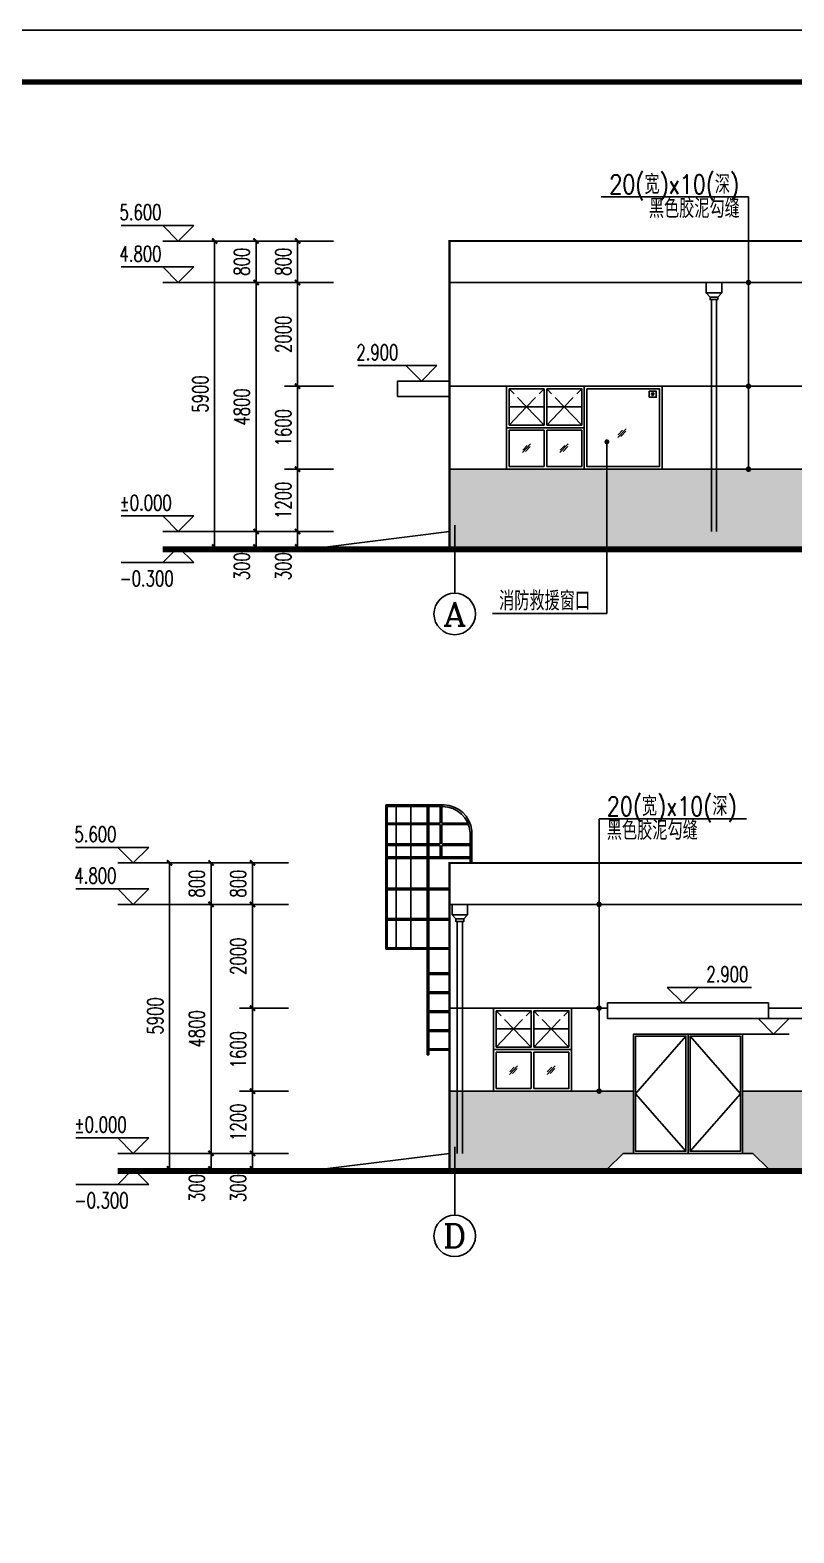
# Model space of a CAD drawing. Extents: x 4924227 to 5052693, y -485691 to -238224.
# Drawn here: x 5000317 to 5015049, y -455267 to -426291 of the extents above; entities that cross this region are included whole.
import ezdxf
from ezdxf.enums import TextEntityAlignment as Align

# ---------------------------------------------------------------- set-up
doc = ezdxf.new("R2010")
doc.units = 0
doc.header["$LTSCALE"] = 1000
doc.header["$MEASUREMENT"] = 0
doc.linetypes.add('DASH', pattern=[0.35, 0.25, -0.1])
doc.layers.get('0').update_dxf_attribs({"linetype": 'CONTINUOUS'})
doc.layers.get('Defpoints').update_dxf_attribs({"linetype": 'CONTINUOUS'})
doc.layers.add('_0', color=7, linetype='CONTINUOUS', lineweight=25)
for name, color, linetype in [('AXIS', 3, 'CONTINUOUS'), ('AXIS_TEXT', 7, 'CONTINUOUS'), ('DIM_ELEV', 3, 'CONTINUOUS'), ('DIM_LEAD', 3, 'CONTINUOUS'), ('E_STRM', 7, 'CONTINUOUS'), ('E_WINDOW', 4, 'CONTINUOUS'), ('PUB_DIM', 3, 'CONTINUOUS'), ('PUB_TEXT', 7, 'CONTINUOUS'), ('PUB_TITLE', 4, 'CONTINUOUS'), ('WINDOW', 4, 'CONTINUOUS'), ('填充', 251, 'CONTINUOUS')]:
    doc.layers.add(name, color=color, linetype=linetype)
doc.styles.add('_HZTXT', font='txt.shx', dxfattribs={"width": 0.8, "bigfont": 'HZTXT.shx'})
doc.styles.add('_TCH_AXIS', font='COMPLEX', dxfattribs={"bigfont": 'GBCBIG'})
doc.styles.add('_TCH_DIM', font='SIMPLEX', dxfattribs={"bigfont": 'GBCBIG'})
doc.styles.add('_TCH_DIM_T3', font='SIMPLEX', dxfattribs={"width": 0.705882, "bigfont": 'GBCBIG'})
doc.dimstyles.new('_TCH_ARCH&&100', dxfattribs={"dimtxt": 297.5, "dimasz": 100, "dimexe": 250, "dimexo": 300, "dimgap": 126.25, "dimtad": 1, "dimdec": 0, "dimzin": 0, "dimdsep": 46, "dimtxsty": '_TCH_DIM_T3', "dimblk": 'ARCHTICK', "dimcen": 0.09, "dimclrt": 7, "dimazin": 2, "dimtfac": 1, "dimtdec": 0, "dimtix": 1, "dimtmove": 2, "dimatfit": 3, "dimfxl": 0, "dimtolj": 1, "dimtzin": 0, "dimarcsym": 0})

# ---------------------------------------------------------------- blocks, each defined once
blk = doc.blocks.new('_ArchTick')
at = {"color": 0, "linetype": 'ByBlock', "const_width": 0.4}
blk.add_lwpolyline([(-0.5, -0.5), (0.5, 0.5)], dxfattribs=at)
blk = doc.blocks.new('*D162')
at = {"layer": 'Defpoints', "color": 0}
for p in [(5004607, -447948), (5005600, -447948), (5005600, -448248)]:
    blk.add_point(p, dxfattribs=at)
at = {"layer": 'PUB_DIM', "color": 0, "lineweight": -2}
for p, q in [((5005300, -447948), (5004357, -447948)), ((5004607, -448248), (5004607, -447948)), ((5005300, -448248), (5004357, -448248))]:
    blk.add_line(p, q, dxfattribs=at)
at = {"layer": 'PUB_DIM', "color": 0, "lineweight": -2, "xscale": 100, "yscale": 100, "zscale": 100}
for p, rotation in [((5004607, -447948), 90), ((5004607, -448248), 270)]:
    blk.add_blockref('_ArchTick', p, dxfattribs=dict(at, rotation=rotation))
at = {"layer": 'PUB_DIM', "color": 7, "insert": (5004332, -448618), "char_height": 297.5, "attachment_point": 5, "rotation": 90, "style": '_TCH_DIM_T3'}
blk.add_mtext('\\A1;300', dxfattribs=at)
blk = doc.blocks.new('*D163')
at = {"layer": 'Defpoints', "color": 0}
for p in [(5004607, -446748), (5005600, -446748), (5005600, -447948)]:
    blk.add_point(p, dxfattribs=at)
at = {"layer": 'PUB_DIM', "color": 0, "lineweight": -2}
for p, q in [((5005300, -446748), (5004357, -446748)), ((5004607, -447948), (5004607, -446748)), ((5005300, -447948), (5004357, -447948))]:
    blk.add_line(p, q, dxfattribs=at)
at = {"layer": 'PUB_DIM', "color": 0, "lineweight": -2, "xscale": 100, "yscale": 100, "zscale": 100}
for p, rotation in [((5004607, -446748), 90), ((5004607, -447948), 270)]:
    blk.add_blockref('_ArchTick', p, dxfattribs=dict(at, rotation=rotation))
at = {"layer": 'PUB_DIM', "color": 7, "insert": (5004332, -447348), "char_height": 297.5, "attachment_point": 5, "rotation": 90, "style": '_TCH_DIM_T3'}
blk.add_mtext('\\A1;1200', dxfattribs=at)
blk = doc.blocks.new('*D164')
at = {"layer": 'Defpoints', "color": 0}
for p in [(5004607, -445148), (5005600, -445148), (5005600, -446748)]:
    blk.add_point(p, dxfattribs=at)
at = {"layer": 'PUB_DIM', "color": 0, "lineweight": -2}
for p, q in [((5005300, -445148), (5004357, -445148)), ((5004607, -446748), (5004607, -445148)), ((5005300, -446748), (5004357, -446748))]:
    blk.add_line(p, q, dxfattribs=at)
at = {"layer": 'PUB_DIM', "color": 0, "lineweight": -2, "xscale": 100, "yscale": 100, "zscale": 100}
for p, rotation in [((5004607, -445148), 90), ((5004607, -446748), 270)]:
    blk.add_blockref('_ArchTick', p, dxfattribs=dict(at, rotation=rotation))
at = {"layer": 'PUB_DIM', "color": 7, "insert": (5004332, -445948), "char_height": 297.5, "attachment_point": 5, "rotation": 90, "style": '_TCH_DIM_T3'}
blk.add_mtext('\\A1;1600', dxfattribs=at)
blk = doc.blocks.new('*D165')
at = {"layer": 'Defpoints', "color": 0}
for p in [(5004607, -443148), (5005600, -443148), (5005600, -445148)]:
    blk.add_point(p, dxfattribs=at)
at = {"layer": 'PUB_DIM', "color": 0, "lineweight": -2}
for p, q in [((5005300, -443148), (5004357, -443148)), ((5004607, -445148), (5004607, -443148)), ((5005300, -445148), (5004357, -445148))]:
    blk.add_line(p, q, dxfattribs=at)
at = {"layer": 'PUB_DIM', "color": 0, "lineweight": -2, "xscale": 100, "yscale": 100, "zscale": 100}
for p, rotation in [((5004607, -443148), 90), ((5004607, -445148), 270)]:
    blk.add_blockref('_ArchTick', p, dxfattribs=dict(at, rotation=rotation))
at = {"layer": 'PUB_DIM', "color": 7, "insert": (5004332, -444148), "char_height": 297.5, "attachment_point": 5, "rotation": 90, "style": '_TCH_DIM_T3'}
blk.add_mtext('\\A1;2000', dxfattribs=at)
blk = doc.blocks.new('*D166')
at = {"layer": 'Defpoints', "color": 0}
for p in [(5004607, -442348), (5005600, -442348), (5005600, -443148)]:
    blk.add_point(p, dxfattribs=at)
at = {"layer": 'PUB_DIM', "color": 0, "lineweight": -2}
for p, q in [((5005300, -442348), (5004357, -442348)), ((5004607, -443148), (5004607, -442348)), ((5005300, -443148), (5004357, -443148))]:
    blk.add_line(p, q, dxfattribs=at)
at = {"layer": 'PUB_DIM', "color": 0, "lineweight": -2, "xscale": 100, "yscale": 100, "zscale": 100}
for p, rotation in [((5004607, -442348), 90), ((5004607, -443148), 270)]:
    blk.add_blockref('_ArchTick', p, dxfattribs=dict(at, rotation=rotation))
at = {"layer": 'PUB_DIM', "color": 7, "insert": (5004332, -442748), "char_height": 297.5, "attachment_point": 5, "rotation": 90, "style": '_TCH_DIM_T3'}
blk.add_mtext('\\A1;800', dxfattribs=at)
blk = doc.blocks.new('*D172')
at = {"layer": 'Defpoints', "color": 0}
for p in [(5005476, -435958), (5006470, -435958), (5006470, -436258)]:
    blk.add_point(p, dxfattribs=at)
at = {"layer": 'PUB_DIM', "color": 0, "lineweight": -2}
for p, q in [((5006170, -435958), (5005226, -435958)), ((5005476, -436258), (5005476, -435958)), ((5006170, -436258), (5005226, -436258))]:
    blk.add_line(p, q, dxfattribs=at)
at = {"layer": 'PUB_DIM', "color": 0, "lineweight": -2, "xscale": 100, "yscale": 100, "zscale": 100}
for p, rotation in [((5005476, -435958), 90), ((5005476, -436258), 270)]:
    blk.add_blockref('_ArchTick', p, dxfattribs=dict(at, rotation=rotation))
at = {"layer": 'PUB_DIM', "color": 7, "insert": (5005201, -436628), "char_height": 297.5, "attachment_point": 5, "rotation": 90, "style": '_TCH_DIM_T3'}
blk.add_mtext('\\A1;300', dxfattribs=at)
blk = doc.blocks.new('*D173')
at = {"layer": 'Defpoints', "color": 0}
for p in [(5005476, -434758), (5006470, -434758), (5006470, -435958)]:
    blk.add_point(p, dxfattribs=at)
at = {"layer": 'PUB_DIM', "color": 0, "lineweight": -2}
for p, q in [((5006170, -434758), (5005226, -434758)), ((5005476, -435958), (5005476, -434758)), ((5006170, -435958), (5005226, -435958))]:
    blk.add_line(p, q, dxfattribs=at)
at = {"layer": 'PUB_DIM', "color": 0, "lineweight": -2, "xscale": 100, "yscale": 100, "zscale": 100}
for p, rotation in [((5005476, -434758), 90), ((5005476, -435958), 270)]:
    blk.add_blockref('_ArchTick', p, dxfattribs=dict(at, rotation=rotation))
at = {"layer": 'PUB_DIM', "color": 7, "insert": (5005201, -435358), "char_height": 297.5, "attachment_point": 5, "rotation": 90, "style": '_TCH_DIM_T3'}
blk.add_mtext('\\A1;1200', dxfattribs=at)
blk = doc.blocks.new('*D174')
at = {"layer": 'Defpoints', "color": 0}
for p in [(5005476, -433158), (5006470, -433158), (5006470, -434758)]:
    blk.add_point(p, dxfattribs=at)
at = {"layer": 'PUB_DIM', "color": 0, "lineweight": -2}
for p, q in [((5006170, -433158), (5005226, -433158)), ((5005476, -434758), (5005476, -433158)), ((5006170, -434758), (5005226, -434758))]:
    blk.add_line(p, q, dxfattribs=at)
at = {"layer": 'PUB_DIM', "color": 0, "lineweight": -2, "xscale": 100, "yscale": 100, "zscale": 100}
for p, rotation in [((5005476, -433158), 90), ((5005476, -434758), 270)]:
    blk.add_blockref('_ArchTick', p, dxfattribs=dict(at, rotation=rotation))
at = {"layer": 'PUB_DIM', "color": 7, "insert": (5005201, -433958), "char_height": 297.5, "attachment_point": 5, "rotation": 90, "style": '_TCH_DIM_T3'}
blk.add_mtext('\\A1;1600', dxfattribs=at)
blk = doc.blocks.new('*D175')
at = {"layer": 'Defpoints', "color": 0}
for p in [(5005476, -431158), (5006470, -431158), (5006470, -433158)]:
    blk.add_point(p, dxfattribs=at)
at = {"layer": 'PUB_DIM', "color": 0, "lineweight": -2}
for p, q in [((5006170, -431158), (5005226, -431158)), ((5005476, -433158), (5005476, -431158)), ((5006170, -433158), (5005226, -433158))]:
    blk.add_line(p, q, dxfattribs=at)
at = {"layer": 'PUB_DIM', "color": 0, "lineweight": -2, "xscale": 100, "yscale": 100, "zscale": 100}
for p, rotation in [((5005476, -431158), 90), ((5005476, -433158), 270)]:
    blk.add_blockref('_ArchTick', p, dxfattribs=dict(at, rotation=rotation))
at = {"layer": 'PUB_DIM', "color": 7, "insert": (5005201, -432158), "char_height": 297.5, "attachment_point": 5, "rotation": 90, "style": '_TCH_DIM_T3'}
blk.add_mtext('\\A1;2000', dxfattribs=at)
blk = doc.blocks.new('*D176')
at = {"layer": 'Defpoints', "color": 0}
for p in [(5005476, -430358), (5006470, -430358), (5006470, -431158)]:
    blk.add_point(p, dxfattribs=at)
at = {"layer": 'PUB_DIM', "color": 0, "lineweight": -2}
for p, q in [((5006170, -430358), (5005226, -430358)), ((5005476, -431158), (5005476, -430358)), ((5006170, -431158), (5005226, -431158))]:
    blk.add_line(p, q, dxfattribs=at)
at = {"layer": 'PUB_DIM', "color": 0, "lineweight": -2, "xscale": 100, "yscale": 100, "zscale": 100}
for p, rotation in [((5005476, -430358), 90), ((5005476, -431158), 270)]:
    blk.add_blockref('_ArchTick', p, dxfattribs=dict(at, rotation=rotation))
at = {"layer": 'PUB_DIM', "color": 7, "insert": (5005201, -430758), "char_height": 297.5, "attachment_point": 5, "rotation": 90, "style": '_TCH_DIM_T3'}
blk.add_mtext('\\A1;800', dxfattribs=at)
blk = doc.blocks.new('*D201')
at = {"layer": 'Defpoints', "color": 0}
for p in [(5003007, -442348), (5005600, -442348), (5005600, -448248)]:
    blk.add_point(p, dxfattribs=at)
at = {"layer": 'PUB_DIM', "color": 0, "lineweight": -2}
for p, q in [((5005300, -442348), (5002757, -442348)), ((5003007, -448248), (5003007, -442348)), ((5005300, -448248), (5002757, -448248))]:
    blk.add_line(p, q, dxfattribs=at)
at = {"layer": 'PUB_DIM', "color": 0, "lineweight": -2, "xscale": 100, "yscale": 100, "zscale": 100}
for p, rotation in [((5003007, -442348), 90), ((5003007, -448248), 270)]:
    blk.add_blockref('_ArchTick', p, dxfattribs=dict(at, rotation=rotation))
at = {"layer": 'PUB_DIM', "color": 7, "insert": (5002732, -445298), "char_height": 297.5, "attachment_point": 5, "rotation": 90, "style": '_TCH_DIM_T3'}
blk.add_mtext('\\A1;5900', dxfattribs=at)
blk = doc.blocks.new('*D202')
at = {"layer": 'Defpoints', "color": 0}
for p in [(5003807, -447948), (5005600, -447948), (5005600, -448248)]:
    blk.add_point(p, dxfattribs=at)
at = {"layer": 'PUB_DIM', "color": 0, "lineweight": -2}
for p, q in [((5005300, -447948), (5003557, -447948)), ((5003807, -448248), (5003807, -447948)), ((5005300, -448248), (5003557, -448248))]:
    blk.add_line(p, q, dxfattribs=at)
at = {"layer": 'PUB_DIM', "color": 0, "lineweight": -2, "xscale": 100, "yscale": 100, "zscale": 100}
for p, rotation in [((5003807, -447948), 90), ((5003807, -448248), 270)]:
    blk.add_blockref('_ArchTick', p, dxfattribs=dict(at, rotation=rotation))
at = {"layer": 'PUB_DIM', "color": 7, "insert": (5003532, -448618), "char_height": 297.5, "attachment_point": 5, "rotation": 90, "style": '_TCH_DIM_T3'}
blk.add_mtext('\\A1;300', dxfattribs=at)
blk = doc.blocks.new('*D203')
at = {"layer": 'Defpoints', "color": 0}
for p in [(5003807, -443148), (5005600, -443148), (5005600, -447948)]:
    blk.add_point(p, dxfattribs=at)
at = {"layer": 'PUB_DIM', "color": 0, "lineweight": -2}
for p, q in [((5005300, -443148), (5003557, -443148)), ((5003807, -447948), (5003807, -443148)), ((5005300, -447948), (5003557, -447948))]:
    blk.add_line(p, q, dxfattribs=at)
at = {"layer": 'PUB_DIM', "color": 0, "lineweight": -2, "xscale": 100, "yscale": 100, "zscale": 100}
for p, rotation in [((5003807, -443148), 90), ((5003807, -447948), 270)]:
    blk.add_blockref('_ArchTick', p, dxfattribs=dict(at, rotation=rotation))
at = {"layer": 'PUB_DIM', "color": 7, "insert": (5003532, -445548), "char_height": 297.5, "attachment_point": 5, "rotation": 90, "style": '_TCH_DIM_T3'}
blk.add_mtext('\\A1;4800', dxfattribs=at)
blk = doc.blocks.new('*D204')
at = {"layer": 'Defpoints', "color": 0}
for p in [(5003807, -442348), (5005600, -442348), (5005600, -443148)]:
    blk.add_point(p, dxfattribs=at)
at = {"layer": 'PUB_DIM', "color": 0, "lineweight": -2}
for p, q in [((5005300, -442348), (5003557, -442348)), ((5003807, -443148), (5003807, -442348)), ((5005300, -443148), (5003557, -443148))]:
    blk.add_line(p, q, dxfattribs=at)
at = {"layer": 'PUB_DIM', "color": 0, "lineweight": -2, "xscale": 100, "yscale": 100, "zscale": 100}
for p, rotation in [((5003807, -442348), 90), ((5003807, -443148), 270)]:
    blk.add_blockref('_ArchTick', p, dxfattribs=dict(at, rotation=rotation))
at = {"layer": 'PUB_DIM', "color": 7, "insert": (5003532, -442748), "char_height": 297.5, "attachment_point": 5, "rotation": 90, "style": '_TCH_DIM_T3'}
blk.add_mtext('\\A1;800', dxfattribs=at)
blk = doc.blocks.new('*D205')
at = {"layer": 'Defpoints', "color": 0}
for p in [(5003876, -430358), (5006470, -430358), (5006470, -436258)]:
    blk.add_point(p, dxfattribs=at)
at = {"layer": 'PUB_DIM', "color": 0, "lineweight": -2}
for p, q in [((5006170, -430358), (5003626, -430358)), ((5003876, -436258), (5003876, -430358)), ((5006170, -436258), (5003626, -436258))]:
    blk.add_line(p, q, dxfattribs=at)
at = {"layer": 'PUB_DIM', "color": 0, "lineweight": -2, "xscale": 100, "yscale": 100, "zscale": 100}
for p, rotation in [((5003876, -430358), 90), ((5003876, -436258), 270)]:
    blk.add_blockref('_ArchTick', p, dxfattribs=dict(at, rotation=rotation))
at = {"layer": 'PUB_DIM', "color": 7, "insert": (5003601, -433308), "char_height": 297.5, "attachment_point": 5, "rotation": 90, "style": '_TCH_DIM_T3'}
blk.add_mtext('\\A1;5900', dxfattribs=at)
blk = doc.blocks.new('*D206')
at = {"layer": 'Defpoints', "color": 0}
for p in [(5004676, -435958), (5006470, -435958), (5006470, -436258)]:
    blk.add_point(p, dxfattribs=at)
at = {"layer": 'PUB_DIM', "color": 0, "lineweight": -2}
for p, q in [((5006170, -435958), (5004426, -435958)), ((5004676, -436258), (5004676, -435958)), ((5006170, -436258), (5004426, -436258))]:
    blk.add_line(p, q, dxfattribs=at)
at = {"layer": 'PUB_DIM', "color": 0, "lineweight": -2, "xscale": 100, "yscale": 100, "zscale": 100}
for p, rotation in [((5004676, -435958), 90), ((5004676, -436258), 270)]:
    blk.add_blockref('_ArchTick', p, dxfattribs=dict(at, rotation=rotation))
at = {"layer": 'PUB_DIM', "color": 7, "insert": (5004401, -436628), "char_height": 297.5, "attachment_point": 5, "rotation": 90, "style": '_TCH_DIM_T3'}
blk.add_mtext('\\A1;300', dxfattribs=at)
blk = doc.blocks.new('*D207')
at = {"layer": 'Defpoints', "color": 0}
for p in [(5004676, -431158), (5006470, -431158), (5006470, -435958)]:
    blk.add_point(p, dxfattribs=at)
at = {"layer": 'PUB_DIM', "color": 0, "lineweight": -2}
for p, q in [((5006170, -431158), (5004426, -431158)), ((5004676, -435958), (5004676, -431158)), ((5006170, -435958), (5004426, -435958))]:
    blk.add_line(p, q, dxfattribs=at)
at = {"layer": 'PUB_DIM', "color": 0, "lineweight": -2, "xscale": 100, "yscale": 100, "zscale": 100}
for p, rotation in [((5004676, -431158), 90), ((5004676, -435958), 270)]:
    blk.add_blockref('_ArchTick', p, dxfattribs=dict(at, rotation=rotation))
at = {"layer": 'PUB_DIM', "color": 7, "insert": (5004401, -433558), "char_height": 297.5, "attachment_point": 5, "rotation": 90, "style": '_TCH_DIM_T3'}
blk.add_mtext('\\A1;4800', dxfattribs=at)
blk = doc.blocks.new('*D208')
at = {"layer": 'Defpoints', "color": 0}
for p in [(5004676, -430358), (5006470, -430358), (5006470, -431158)]:
    blk.add_point(p, dxfattribs=at)
at = {"layer": 'PUB_DIM', "color": 0, "lineweight": -2}
for p, q in [((5006170, -430358), (5004426, -430358)), ((5004676, -431158), (5004676, -430358)), ((5006170, -431158), (5004426, -431158))]:
    blk.add_line(p, q, dxfattribs=at)
at = {"layer": 'PUB_DIM', "color": 0, "lineweight": -2, "xscale": 100, "yscale": 100, "zscale": 100}
for p, rotation in [((5004676, -430358), 90), ((5004676, -431158), 270)]:
    blk.add_blockref('_ArchTick', p, dxfattribs=dict(at, rotation=rotation))
at = {"layer": 'PUB_DIM', "color": 7, "insert": (5004401, -430758), "char_height": 297.5, "attachment_point": 5, "rotation": 90, "style": '_TCH_DIM_T3'}
blk.add_mtext('\\A1;800', dxfattribs=at)
blk = doc.blocks.new('_RAINH')
blk.add_lwpolyline([(-150, 0), (-150, -200), (150, -200), (150, 0)], close=True)
for points in [[(-150, -200), (-75, -280), (75, -280), (150, -200)], [(-75, -280), (-75, -330), (75, -330), (75, -280)]]:
    blk.add_lwpolyline(points)

msp = doc.modelspace()

# ---------------------------------------------------------------- hatches: boundary and pattern name
at = {"layer": 'WINDOW'}
h = msp.add_hatch(color=256, dxfattribs=at)
edge = h.paths.add_edge_path()
edge.add_arc((5012325.4, -433308.3), 25.1, 0, 360)
at = {"layer": '填充'}
h = msp.add_hatch(dxfattribs=at)
h.set_pattern_fill('AR-B816C', color=256, scale=200)
h.set_pattern_definition([(0, (-5759599.73, 300775.8), (245.692378, 245.692378), [479.867928, -11.51682]), (0, (-5759845.42, 300787.3), (245.692378, 245.692378), [479.867928, -11.51682]), (90, (-5759599.73, 300775.8), (-245.692378, 245.692378), [-257.20918, 234.175548]), (90, (-5759611.24, 300775.8), (-245.692378, 245.692378), [-257.20918, 234.175548])])
edge = h.paths.add_edge_path()
edge.add_line((5030606, -434758), (5027506, -434758))
edge.add_line((5027506, -434758), (5027506, -434758))
edge.add_line((5027506, -434758), (5026006, -434758))
edge.add_line((5026006, -434758), (5019006, -434758))
edge.add_line((5019006, -434758), (5019006, -434758))
edge.add_line((5019006, -434758), (5017506, -434758))
edge.add_line((5017506, -434758), (5016006, -434758))
edge.add_line((5016006, -434758), (5014200.1, -434758))
edge.add_arc((5014173.3, -434758), 26.8, -179.99948, 0.00052, ccw=False)
edge.add_line((5014146.5, -434758), (5012506, -434758))
edge.add_line((5012506, -434758), (5012506, -434758))
edge.add_line((5012506, -434758), (5011006, -434758))
edge.add_line((5011006, -434758), (5009506, -434758))
edge.add_line((5009506, -434758), (5008406, -434758))
edge.add_line((5008406, -434758), (5008406, -436258))
edge.add_line((5008406, -436258), (5030606, -436258))
edge.add_line((5030606, -436258), (5030606, -434758))
h = msp.add_hatch(dxfattribs=at)
h.set_pattern_fill('AR-B816C', color=256, scale=200)
h.set_pattern_definition([(180, (15798611.78, 288785.55), (-245.692378, 245.692378), [479.867928, -11.51682]), (180, (15798857.47, 288797.06), (-245.692378, 245.692378), [479.867928, -11.51682]), (90, (15798611.78, 288785.55), (245.692378, 245.692378), [-257.20918, 234.175548]), (90, (15798623.3, 288785.55), (245.692378, 245.692378), [-257.20918, 234.175548])])
h.paths.add_polyline_path([(5011756, -447948.3), (5011956, -447948.3), (5011956, -446748.3), (5011506, -446748.3), (5011506, -446748.3), (5008406, -446748.3), (5008406, -448248.3), (5011456, -448248.3)])
h.paths.add_polyline_path([(5020456, -447948.3), (5020456, -446748.3), (5020006, -446748.3), (5020006, -446748.3), (5014056, -446748.3), (5014056, -447948.3), (5014256, -447948.3), (5014556, -448248.3), (5019956, -448248.3), (5020256, -447948.3)])
h.paths.add_polyline_path([(5026756, -446748.3), (5026756, -447948.3), (5026956, -447948.3), (5027256, -448248.3), (5030606, -448248.3), (5030606, -446748.3), (5029506, -446748.3), (5028006, -446748.3)])
edge = h.paths.add_edge_path()
edge.add_line((5025756, -447948.3), (5025756, -446748.3))
edge.add_line((5025756, -446748.3), (5026506, -446748.3))
edge.add_line((5026506, -446748.3), (5026506, -446748.3))
edge.add_line((5026506, -446748.3), (5024865.6, -446748.3))
edge.add_arc((5024838.8, -446748.3), 26.8, 179.99948, 359.99948, ccw=False)
edge.add_line((5024812, -446748.3), (5023006, -446748.3))
edge.add_line((5023006, -446748.3), (5022556, -446748.3))
edge.add_line((5022556, -446748.3), (5022556, -447948.3))
edge.add_line((5022556, -447948.3), (5022756, -447948.3))
edge.add_line((5022756, -447948.3), (5023056, -448248.3))
edge.add_line((5023056, -448248.3), (5025256, -448248.3))
edge.add_line((5025256, -448248.3), (5025556, -447948.3))
edge.add_line((5025556, -447948.3), (5025756, -447948.3))

# ---------------------------------------------------------------- linework, layer by layer
for p, q in [((5013456, -435958), (5013456, -431487.8)), ((5013581, -431487.8), (5013556, -431487.8)), ((5013556, -431487.8), (5013556, -435958)), ((5008556, -447948.3), (5008556, -443478.1)), ((5008681, -443478.1), (5008656, -443478.1)), ((5008656, -443478.1), (5008656, -447948.3))]:
    msp.add_line(p, q)
at = {"color": 8}
for p, q in [((5007176.1, -441230.3), (5008300.2, -441230.3)), ((5007176.1, -444014.5), (5007176.1, -441230.3)), ((5007206.1, -443984.5), (5007206.1, -441230.3)), ((5007206.1, -441260.3), (5008270.2, -441260.3)), ((5007376.5, -443984.5), (5007376.5, -441230.3)), ((5007657.7, -443984.5), (5007657.7, -441230.3)), ((5007976.1, -441260.3), (5007976.1, -446048.3)), ((5008006.1, -441260.3), (5008006.1, -446048.3)), ((5008227, -441578.9), (5008227, -441260.3)), ((5008257, -441578.9), (5008257, -441260.3)), ((5007976.1, -441578.9), (5007206.1, -441578.9)), ((5008227, -441578.9), (5008006.1, -441578.9)), ((5008758.8, -441578.9), (5008257, -441578.9)), ((5007976.1, -441608.9), (5007206.1, -441608.9)), ((5008227, -441608.9), (5008006.1, -441608.9)), ((5008227, -441983.2), (5008227, -441608.9)), ((5008771.4, -441608.9), (5008257, -441608.9)), ((5008257, -441983.2), (5008257, -441608.9)), ((5008806.1, -442348.1), (5008806.1, -441760.3)), ((5008836.1, -442348.1), (5008836.1, -441730.3)), ((5007976.1, -441983.2), (5007206.1, -441983.2)), ((5007976.1, -442013.2), (5007206.1, -442013.2)), ((5008227, -441983.2), (5008006.1, -441983.2)), ((5008227, -442013.2), (5008006.1, -442013.2)), ((5008227, -442230.3), (5008227, -442013.2)), ((5008806.1, -441983.2), (5008257, -441983.2)), ((5008806.1, -442013.2), (5008257, -442013.2)), ((5008257, -442230.3), (5008257, -442013.2)), ((5007206.1, -442230.3), (5007976.1, -442230.3)), ((5007206.1, -442260.3), (5007976.1, -442260.3)), ((5008006.1, -442230.3), (5008806.1, -442230.3)), ((5008006.1, -442260.3), (5008806.1, -442260.3)), ((5007206.1, -442836.3), (5007976.1, -442836.3)), ((5007206.1, -442866.3), (5007976.1, -442866.3)), ((5008006.1, -442836.3), (5008406, -442836.3)), ((5008006.1, -442866.3), (5008406, -442866.3)), ((5007206.1, -443420.2), (5007976.1, -443420.2)), ((5007206.1, -443450.2), (5007976.1, -443450.2)), ((5008006.1, -443420.2), (5008406, -443420.2)), ((5008006.1, -443450.2), (5008406, -443450.2)), ((5007176.1, -444014.5), (5008406, -444014.5)), ((5007206.1, -443984.5), (5008406, -443984.5)), ((5008406, -444468.4), (5008006.1, -444468.4)), ((5008006.1, -444498.4), (5008406, -444498.4)), ((5008406, -444834.2), (5008006.1, -444834.2)), ((5008006.1, -444864.2), (5008406, -444864.2)), ((5008406, -445200), (5008006.1, -445200)), ((5008006.1, -445230), (5008406, -445230)), ((5008406, -445565.7), (5008006.1, -445565.7)), ((5008006.1, -445595.7), (5008406, -445595.7)), ((5008406, -445931.5), (5008006.1, -445931.5)), ((5007976.1, -446048.3), (5008006.1, -446048.3)), ((5008006.1, -445961.5), (5008406, -445961.5))]:
    msp.add_line(p, q, dxfattribs=at)
for centre in [(5008263.1, -441805), (5008293.1, -441775)]:
    msp.add_arc(centre, 544.8, 4.7132, 89.26058, dxfattribs=at)
at = {"layer": '_0', "color": 0}
for p, q in [((5006006, -436258), (5008406, -435958)), ((5002876.3, -436258), (5037005.5, -436258)), ((5006006, -448248.3), (5008406, -447948.3)), ((5036135.7, -448248.3), (5002006.5, -448248.3))]:
    msp.add_line(p, q, dxfattribs=at)
for points, const_width in [([(5008406, -436258), (5008406, -430357.8), (5030606, -430357.8), (5030606, -436258), (5030606, -436258)], 40), ([(5002876.3, -436308), (5037005.5, -436308)], 100), ([(5030606, -448248.3), (5030606, -442348.1), (5008406, -442348.1), (5008406, -448248.3), (5008406, -448248.3)], 40), ([(5036135.7, -448298.3), (5002006.5, -448298.3)], 100)]:
    msp.add_lwpolyline(points, dxfattribs=dict(at, const_width=const_width))
for points in [[(5008406, -433358), (5007406, -433358), (5007406, -433058), (5008406, -433058)], [(5011456, -448248.3), (5011756, -447948.3), (5014256, -447948.3), (5014556, -448248.3)]]:
    msp.add_lwpolyline(points, dxfattribs=at)
msp.add_lwpolyline([(5011456, -445048.3), (5014556, -445048.3), (5014556, -445348.3), (5011456, -445348.3)], close=True, dxfattribs=at)
at = {"layer": 'AXIS'}
for p, q in [((5011330.6, -429509.1), (5014173.3, -429509.1)), ((5014173.3, -429509.1), (5014173.3, -434758)), ((5011442, -434230.4), (5011442, -437539.3)), ((5008506, -435834), (5008506, -437148.9)), ((5011442, -437539.3), (5009237.4, -437539.3)), ((5014133.2, -441499.3), (5011290.5, -441499.3)), ((5011290.5, -441499.3), (5011290.5, -446748.3)), ((5008506, -447824.2), (5008506, -449139.2))]:
    msp.add_line(p, q, dxfattribs=at)
for centre in [(5008506, -437548.9), (5008506, -449539.2)]:
    msp.add_circle(centre, 400, dxfattribs=at)
at = {"layer": 'DIM_ELEV'}
for p, q in [((5003476.3, -430057.8), (5002072.3, -430057.8)), ((5003176.3, -430357.8), (5002876.3, -430057.8)), ((5003176.3, -430357.8), (5003476.3, -430057.8)), ((5004773.7, -430357.8), (5002876.3, -430357.8)), ((5003476.3, -430857.8), (5002072.3, -430857.8)), ((5003176.3, -431157.8), (5002876.3, -430857.8)), ((5003176.3, -431157.8), (5003476.3, -430857.8)), ((5004773.7, -431157.8), (5002876.3, -431157.8)), ((5008163, -432758), (5006639.8, -432758)), ((5007863, -433058), (5007563, -432758)), ((5007863, -433058), (5008163, -432758)), ((5003476.3, -435658), (5002072.3, -435658)), ((5003176.3, -435958), (5002876.3, -435658)), ((5003176.3, -435958), (5003476.3, -435658)), ((5004773.7, -435958), (5002876.3, -435958)), ((5003176.3, -436258), (5002876.3, -436558)), ((5004773.7, -436258), (5002876.3, -436258)), ((5003176.3, -436258), (5003476.3, -436558)), ((5003476.3, -436558), (5002072.3, -436558)), ((5002606.5, -442048.1), (5001202.5, -442048.1)), ((5002306.5, -442348.1), (5002006.5, -442048.1)), ((5002306.5, -442348.1), (5002606.5, -442048.1)), ((5003903.9, -442348.1), (5002006.5, -442348.1)), ((5002606.5, -442848.1), (5001202.5, -442848.1)), ((5002306.5, -443148.1), (5002006.5, -442848.1)), ((5002306.5, -443148.1), (5002606.5, -442848.1)), ((5003903.9, -443148.1), (5002006.5, -443148.1)), ((5012903.5, -445048.3), (5012603.5, -444748.3)), ((5012603.5, -444748.3), (5014229.6, -444748.3)), ((5012903.5, -445048.3), (5013203.5, -444748.3)), ((5014657.5, -445648.3), (5014357.5, -445348.3)), ((5014357.5, -445348.3), (5015983.7, -445348.3)), ((5014657.5, -445648.3), (5014957.5, -445348.3)), ((5013957.5, -445648.3), (5014957.5, -445648.3)), ((5002606.5, -447648.3), (5001202.5, -447648.3)), ((5002306.5, -447948.3), (5002006.5, -447648.3)), ((5002306.5, -447948.3), (5002606.5, -447648.3)), ((5003903.9, -447948.3), (5002006.5, -447948.3)), ((5002306.5, -448248.3), (5002006.5, -448548.3)), ((5003903.9, -448248.3), (5002006.5, -448248.3)), ((5002306.5, -448248.3), (5002606.5, -448548.3)), ((5002606.5, -448548.3), (5001202.5, -448548.3))]:
    msp.add_line(p, q, dxfattribs=at)
at = {"layer": 'DIM_LEAD', "const_width": 48}
msp.add_lwpolyline([(5011442, -434254.4, -1), (5011442, -434206.4, -1)], format="xyb", close=True, dxfattribs=at)
at = {"layer": 'E_STRM'}
for p, q in [((5013556, -431487.8), (5013556, -435958)), ((5008656, -443478.1), (5008656, -447948.3))]:
    msp.add_line(p, q, dxfattribs=at)
at = {"layer": 'E_WINDOW'}
for p, q in [((5009556, -433208), (5009556, -433908)), ((5010231, -433908), (5010231, -433208)), ((5010281, -433908), (5010281, -433208)), ((5009556, -433558), (5010231, -433558)), ((5009556, -434008), (5009556, -434708)), ((5010231, -434708), (5010231, -434008)), ((5010281, -434708), (5010281, -434008)), ((5009306, -445198.3), (5009306, -445898.3)), ((5009981, -445898.3), (5009981, -445198.3)), ((5010031, -445898.3), (5010031, -445198.3)), ((5009306, -445548.3), (5009981, -445548.3)), ((5009306, -445998.3), (5009306, -446698.3)), ((5009981, -446698.3), (5009981, -445998.3)), ((5010031, -446698.3), (5010031, -445998.3))]:
    msp.add_line(p, q, dxfattribs=at)
for points in [[(5009506, -433158), (5011006, -433158), (5011006, -433958), (5009506, -433958)], [(5011006, -433158), (5012506, -433158), (5012506, -434758), (5011006, -434758)], [(5011006, -433158), (5012506, -433158), (5012506, -434758), (5011006, -434758)], [(5011056, -433208), (5012456, -433208), (5012456, -434708), (5011056, -434708)], [(5009506, -433958), (5011006, -433958), (5011006, -434758), (5009506, -434758)], [(5009256, -445148.3), (5010756, -445148.3), (5010756, -445948.3), (5009256, -445948.3)], [(5010756, -445148.3), (5010756, -445148.3), (5010756, -445948.3), (5010756, -445948.3)], [(5009256, -445948.3), (5010756, -445948.3), (5010756, -446748.3), (5009256, -446748.3)], [(5010756, -445948.3), (5010756, -445948.3), (5010756, -446748.3), (5010756, -446748.3)]]:
    msp.add_lwpolyline(points, close=True, dxfattribs=at)
for points in [[(5009556, -433208), (5010231, -433208)], [(5010281, -433208), (5010956, -433208), (5010956, -433908), (5010281, -433908)], [(5010231, -433908), (5009556, -433908)], [(5009556, -434008), (5010231, -434008)], [(5010281, -434008), (5010956, -434008), (5010956, -434708), (5010281, -434708)], [(5010231, -434708), (5009556, -434708)], [(5009306, -445198.3), (5009981, -445198.3)], [(5010031, -445198.3), (5010706, -445198.3), (5010706, -445898.3), (5010031, -445898.3)], [(5009981, -445898.3), (5009306, -445898.3)], [(5009306, -445998.3), (5009981, -445998.3)], [(5010031, -445998.3), (5010706, -445998.3), (5010706, -446698.3), (5010031, -446698.3)], [(5009981, -446698.3), (5009306, -446698.3)]]:
    msp.add_lwpolyline(points, dxfattribs=at)
at = {"layer": 'PUB_DIM', "const_width": 53.1}
for points in [[(5014146.5, -431157.8, 1), (5014200.1, -431157.8, 1)], [(5014146.5, -433158, 1), (5014200.1, -433158, 1)], [(5014146.5, -434758, 1), (5014200.1, -434758, 1)], [(5011317.3, -443148.1, -1), (5011263.7, -443148.1, -1)], [(5011317.3, -445148.3, -1), (5011263.7, -445148.3, -1)], [(5011317.3, -446748.3, -1), (5011263.7, -446748.3, -1)]]:
    msp.add_lwpolyline(points, format="xyb", close=True, dxfattribs=at)
at = {"layer": 'PUB_TITLE', "color": 4}
msp.add_lwpolyline([(4957451.5, -485690.7), (5041551.5, -485690.7), (5041551.5, -426290.7), (4957451.5, -426290.7)], close=True, dxfattribs=at)
at = {"layer": 'PUB_TITLE', "color": 4, "const_width": 100}
msp.add_lwpolyline([(4959951.5, -484690.7), (5040551.5, -484690.7), (5040551.5, -427290.7), (4959951.5, -427290.7)], close=True, dxfattribs=at)
at = {"layer": 'WINDOW'}
msp.add_line((5013006, -445648.3), (5013006, -447948.3), dxfattribs=at)
for points in [[(5009506, -433158), (5011006, -433158), (5011006, -434758), (5009506, -434758)], [(5011006, -433158), (5012506, -433158), (5012506, -434758), (5011006, -434758)], [(5012259.5, -433253.6), (5012394, -433253.6), (5012394, -433369.3), (5012259.5, -433369.3)], [(5009256, -445148.3), (5010756, -445148.3), (5010756, -446748.3), (5009256, -446748.3)], [(5010756, -445148.3), (5010756, -445148.3), (5010756, -446748.3), (5010756, -446748.3)], [(5011996, -445688.3), (5012966, -445688.3), (5012966, -447908.3), (5011996, -447908.3)], [(5014016, -445688.3), (5013046, -445688.3), (5013046, -447908.3), (5014016, -447908.3)]]:
    msp.add_lwpolyline(points, close=True, dxfattribs=at)
for points in [[(5011956, -447948.3), (5011956, -445648.3), (5014056, -445648.3), (5014056, -447948.3)], [(5012966, -445688.3), (5011996, -446798.3), (5012966, -447908.3)], [(5013046, -445688.3), (5014016, -446798.3), (5013046, -447908.3)]]:
    msp.add_lwpolyline(points, dxfattribs=at)
msp.add_circle((5012325.4, -433308.3), 25.1, dxfattribs=at)
at = {"layer": '填充'}
for p, q in [((5008406, -431157.8), (5030606, -431157.8)), ((5008406, -433158), (5030606, -433158)), ((5009893.5, -433558), (5009556, -433908)), ((5009556, -433558), (5010231, -433558)), ((5010231, -433908), (5009893.5, -433558)), ((5010618.5, -433558), (5010281, -433908)), ((5010281, -433558), (5010956, -433558)), ((5010956, -433908), (5010618.5, -433558)), ((5011654.4, -434143.6), (5011812.5, -433977)), ((5011659.9, -434094.2), (5011745.7, -434003.8)), ((5011713.2, -434125.2), (5011806.1, -434027.4)), ((5009811.9, -434437.8), (5009970, -434271.2)), ((5009817.4, -434388.4), (5009903.2, -434298)), ((5009870.7, -434419.4), (5009963.6, -434321.6)), ((5010536.9, -434437.8), (5010695, -434271.2)), ((5010542.4, -434388.4), (5010628.2, -434298)), ((5010595.7, -434419.4), (5010688.6, -434321.6)), ((5008406, -434758), (5030606, -434758)), ((5030606, -443148.1), (5008406, -443148.1)), ((5011456, -445148.3), (5008406, -445148.3)), ((5019956, -445148.3), (5014556, -445148.3)), ((5009643.5, -445548.3), (5009306, -445898.3)), ((5009306, -445548.3), (5009981, -445548.3)), ((5009981, -445898.3), (5009643.5, -445548.3)), ((5010368.5, -445548.3), (5010031, -445898.3)), ((5010031, -445548.3), (5010706, -445548.3)), ((5010706, -445898.3), (5010368.5, -445548.3)), ((5009561.9, -446428), (5009720, -446261.4)), ((5009567.4, -446378.7), (5009653.2, -446288.2)), ((5009620.7, -446409.6), (5009713.6, -446311.8)), ((5010286.9, -446428), (5010445, -446261.4)), ((5010292.4, -446378.7), (5010378.2, -446288.2)), ((5010345.7, -446409.6), (5010438.6, -446311.8)), ((5011956, -446748.3), (5008406, -446748.3)), ((5020456, -446748.3), (5014056, -446748.3))]:
    msp.add_line(p, q, dxfattribs=at)
at = {"layer": '填充', "linetype": 'DASH'}
for p, q in [((5009893.5, -433558), (5009556, -433208)), ((5009893.5, -433558), (5010231, -433208)), ((5010618.5, -433558), (5010281, -433208)), ((5010618.5, -433558), (5010956, -433208)), ((5009643.5, -445548.3), (5009306, -445198.3)), ((5009643.5, -445548.3), (5009981, -445198.3)), ((5010368.5, -445548.3), (5010031, -445198.3)), ((5010368.5, -445548.3), (5010706, -445198.3))]:
    msp.add_line(p, q, dxfattribs=at)

# ---------------------------------------------------------------- block references
at = {"layer": 'E_STRM'}
for p in [(5013506, -431157.8), (5008606, -443148.1)]:
    msp.add_blockref('_RAINH', p, dxfattribs=at)

# ---------------------------------------------------------------- texts
at = {"layer": 'AXIS_TEXT', "style": '_TCH_AXIS'}
for s, width, p, p2 in [('A', 1.166667, (5008279.8, -437775.2), (5008732.3, -437775.2)), ('D', 1.235294, (5008279.8, -449765.5), (5008732.3, -449765.5))]:
    msp.add_text(s, height=452.5, dxfattribs=dict(at, width=width)).set_placement(p, p2, align=Align.FIT)
at = {"layer": 'PUB_DIM', "style": '_HZTXT', "width": 0.8}
for s, p in [('20(宽)x10(深) ', (5011488.4, -429448.9, 3517.8)), ('黑色胶泥勾缝', (5012250.1, -429913.5, 3517.8)), ('消防救援窗口', (5009361.5, -437479.2, 3517.8)), ('20(宽)x10(深) ', (5011440, -441439.1, 3517.8)), ('黑色胶泥勾缝', (5011440, -441903.7, 3517.8))]:
    msp.add_text(s, height=365.69, dxfattribs=at).set_placement(p)
at = {"layer": 'PUB_TEXT', "style": '_TCH_DIM', "width": 0.705882}
for s, p in [('5.600', (5002042.3, -429952.8)), ('4.800', (5002042.3, -430752.8)), ('2.900', (5006609.8, -432653)), ('%%P0.000', (5002042.3, -435553)), ('-0.300', (5002042.3, -437013)), ('5.600', (5001172.5, -441943.1)), ('4.800', (5001172.5, -442743.1)), ('2.900', (5013359.6, -444643.3)), ('%%P0.000', (5001172.5, -447543.3)), ('-0.300', (5001172.5, -449003.3))]:
    msp.add_text(s, height=297.5, dxfattribs=at).set_placement(p)

# ---------------------------------------------------------------- dimensions: what is measured, and where the dimension line sits
at = {"layer": 'PUB_DIM'}
for p1, p2, distance, picture, middle in [((5006470.1, -436258), (5006470.1, -430357.8), 2593.8, '*D205', (5003601.3, -433307.9)), ((5006470.1, -431157.8), (5006470.1, -430357.8), 1793.8, '*D208', (5004401.3, -430757.8)), ((5006470.1, -431157.8), (5006470.1, -430357.8), 993.8, '*D176', (5005201.3, -430757.8)), ((5006470.1, -435958), (5006470.1, -431157.8), 1793.8, '*D207', (5004401.3, -433557.9)), ((5006470.1, -433158), (5006470.1, -431157.8), 993.8, '*D175', (5005201.3, -432157.9)), ((5006470.1, -434758), (5006470.1, -433158), 993.8, '*D174', (5005201.3, -433958)), ((5006470.1, -435958), (5006470.1, -434758), 993.8, '*D173', (5005201.3, -435358)), ((5005600.3, -448248.3), (5005600.3, -442348.1), 2593.8, '*D201', (5002731.5, -445298.2)), ((5005600.3, -443148.1), (5005600.3, -442348.1), 1793.8, '*D204', (5003531.5, -442748.1)), ((5005600.3, -443148.1), (5005600.3, -442348.1), 993.8, '*D166', (5004331.5, -442748.1)), ((5005600.3, -447948.3), (5005600.3, -443148.1), 1793.8, '*D203', (5003531.5, -445548.2)), ((5005600.3, -445148.3), (5005600.3, -443148.1), 993.8, '*D165', (5004331.5, -444148.2)), ((5005600.3, -446748.3), (5005600.3, -445148.3), 993.8, '*D164', (5004331.5, -445948.3)), ((5005600.3, -447948.3), (5005600.3, -446748.3), 993.8, '*D163', (5004331.5, -447348.3))]:
    dim = msp.add_aligned_dim(p1=p1, p2=p2, distance=distance, dimstyle='_TCH_ARCH&&100', dxfattribs=at)
    dim.commit()
    dim.dimension.update_dxf_attribs({"geometry": picture, "text_midpoint": middle})
for base, p1, p2, picture, middle in [((5004676.3, -435958), (5006470.1, -436258), (5006470.1, -435958), '*D206', (5004401.3, -436628)), ((5005476.3, -435958), (5006470.1, -436258), (5006470.1, -435958), '*D172', (5005201.3, -436628)), ((5003806.5, -447948.3), (5005600.3, -448248.3), (5005600.3, -447948.3), '*D202', (5003531.5, -448618.3)), ((5004606.5, -447948.3), (5005600.3, -448248.3), (5005600.3, -447948.3), '*D162', (5004331.5, -448618.3))]:
    dim = msp.add_linear_dim(base=base, p1=p1, p2=p2, angle=90, dimstyle='_TCH_ARCH&&100', dxfattribs=at)
    dim.commit()
    dim.dimension.update_dxf_attribs({"geometry": picture, "text_midpoint": middle, "dimtype": 129})

doc.saveas('drawing.dxf')
